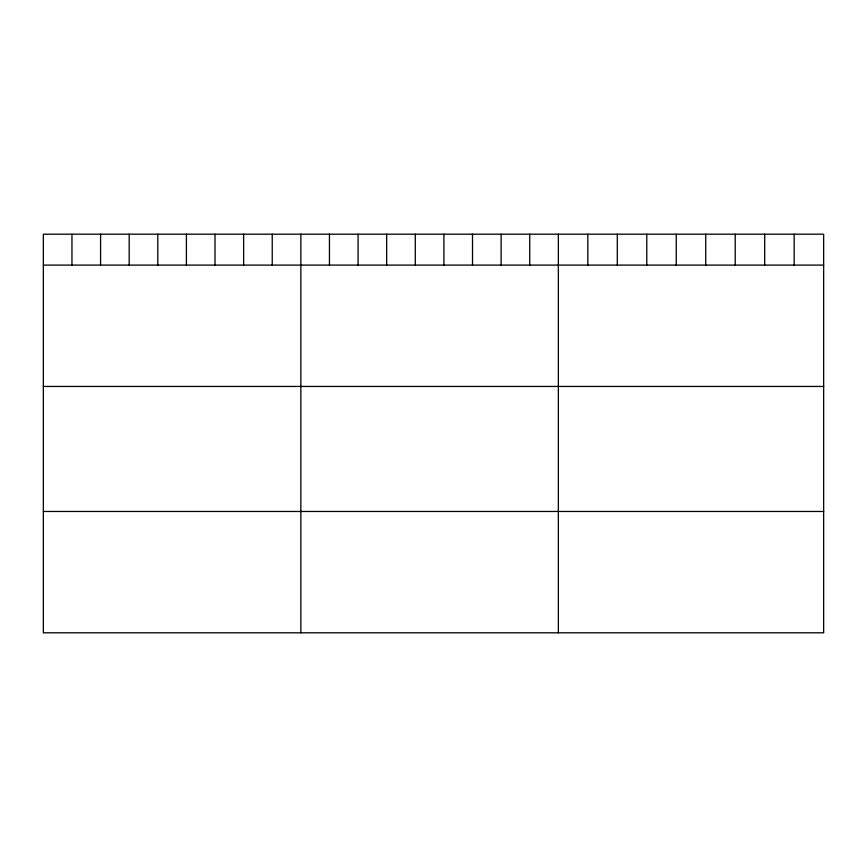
<?xml version="1.0" encoding="UTF-8"?>
<svg xmlns="http://www.w3.org/2000/svg" width="867" height="867" viewBox="0 0 867 867"><rect width="100%" height="100%" fill="white"/><g stroke="black" fill="none" stroke-linecap="round" stroke-linejoin="round"><path stroke-width="1.3" d="M823.65 265.096L823.65 632.802L43.35 632.802L43.35 234.198L823.65 234.198L823.65 265.096L43.35 265.096M43.35 386.444L823.65 386.444M43.35 511.465L823.65 511.465M794.172 234.198L794.172 265.096M764.694 234.198L764.694 265.096M735.216 234.198L735.216 265.096M705.738 234.198L705.738 265.096M676.26 234.198L676.26 265.096M646.782 234.198L646.782 265.096M617.304 234.198L617.304 265.096M587.826 234.198L587.826 265.096M558.348 234.198L558.348 632.802M529.737 234.198L529.737 265.096M501.126 234.198L501.126 265.096M472.515 234.198L472.515 265.096M443.904 234.198L443.904 265.096M415.293 234.198L415.293 265.096M386.682 234.198L386.682 265.096M358.071 234.198L358.071 265.096M329.46 234.198L329.46 265.096M300.849 234.198L300.849 632.802M272.238 234.198L272.238 265.096M243.627 234.198L243.627 265.096M215.016 234.198L215.016 265.096M186.405 234.198L186.405 265.096M157.794 234.198L157.794 265.096M129.183 234.198L129.183 265.096M100.572 234.198L100.572 265.096M71.961 234.198L71.961 265.096"/></g></svg>
